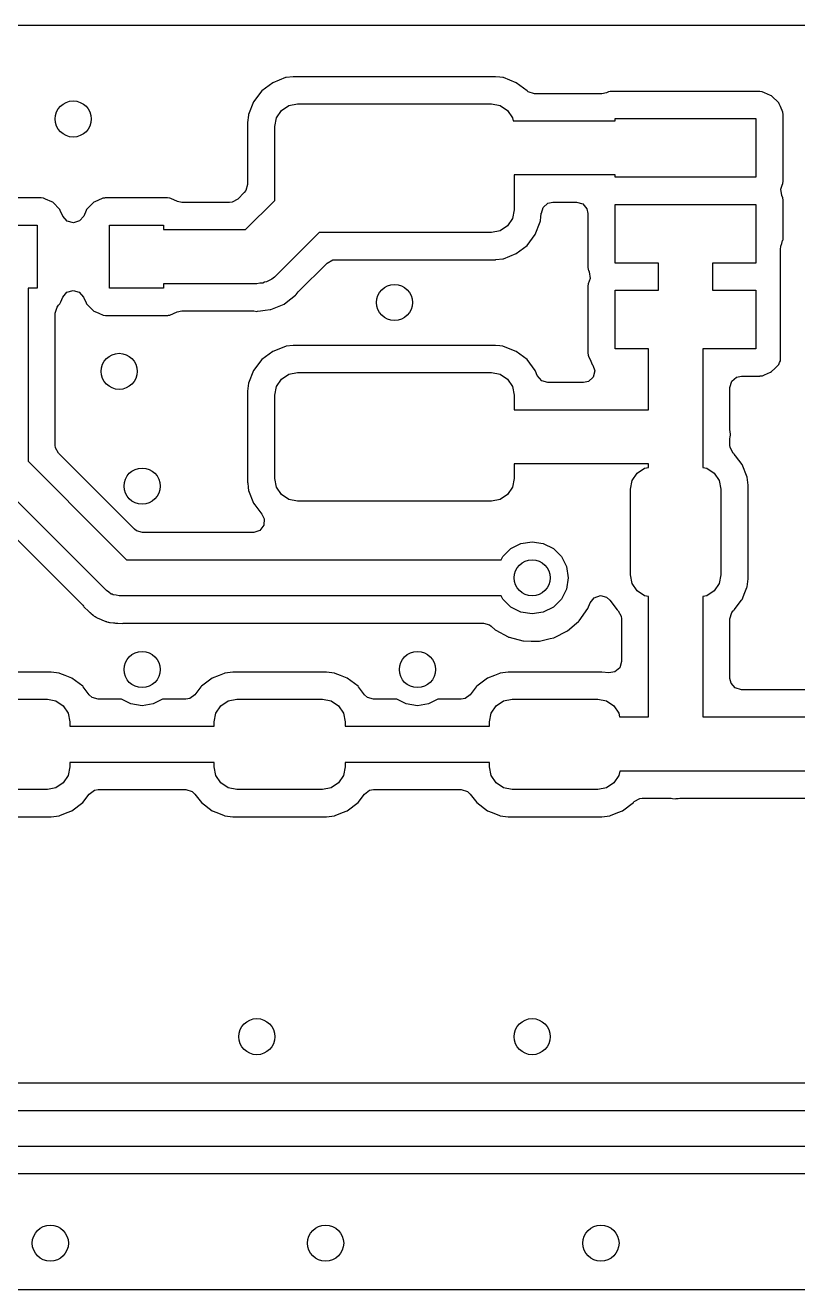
# Model space of a CAD drawing. Extents: x 0.02 to 2.34, y 0.02 to 0.57.
# Drawn here: x 1.539 to 1.876, y 0.02 to 0.571 of the extents above; entities that cross this region are included whole.
import ezdxf

# ---------------------------------------------------------------- set-up
doc = ezdxf.new("R2010")
doc.units = 0
doc.header["$MEASUREMENT"] = 0
doc.layers.add('BLACK', color=7, linetype='CONTINUOUS')

msp = doc.modelspace()

# ---------------------------------------------------------------- linework, layer by layer
at = {"layer": 'BLACK', "linetype": 'CONTINUOUS'}
for p, q in [((0.02467, 0.57085), (2.33754, 0.57085)), ((1.64694, 0.54583), (1.64221, 0.54224)), ((1.65246, 0.54802), (1.64694, 0.54583)), ((1.65277, 0.54805), (1.65246, 0.54802)), ((1.65585, 0.54843), (1.65277, 0.54805)), ((1.65277, 0.54805), (1.65277, 0.54805)), ((1.65599, 0.54844), (1.65585, 0.54843)), ((1.65585, 0.54843), (1.65585, 0.54843)), ((1.70003, 0.54844), (1.65599, 0.54844)), ((1.74401, 0.54844), (1.70003, 0.54844)), ((1.74598, 0.54821), (1.74401, 0.54844)), ((1.74722, 0.54805), (1.74598, 0.54821)), ((1.74754, 0.54802), (1.74722, 0.54805)), ((1.74722, 0.54805), (1.74722, 0.54805)), ((1.75306, 0.54583), (1.74754, 0.54802)), ((1.75779, 0.54224), (1.75306, 0.54583)), ((1.64221, 0.54224), (1.63862, 0.53751)), ((1.7578, 0.54223), (1.75779, 0.54224)), ((1.7583, 0.54183), (1.7578, 0.54223)), ((1.76098, 0.54104), (1.7583, 0.54183)), ((1.79036, 0.54104), (1.76098, 0.54104)), ((1.79237, 0.54147), (1.79036, 0.54104)), ((1.79301, 0.54175), (1.79237, 0.54147)), ((1.79335, 0.5419), (1.79301, 0.54175)), ((1.79301, 0.54175), (1.79301, 0.54175)), ((1.79395, 0.54198), (1.79335, 0.5419)), ((1.79424, 0.54201), (1.79395, 0.54198)), ((1.79438, 0.54203), (1.79424, 0.54201)), ((1.79424, 0.54201), (1.79424, 0.54201)), ((1.85932, 0.54203), (1.79438, 0.54203)), ((1.86033, 0.54191), (1.85932, 0.54203)), ((1.86132, 0.54147), (1.86033, 0.54191)), ((1.86394, 0.54031), (1.86132, 0.54147)), ((1.86436, 0.54013), (1.86394, 0.54031)), ((1.86394, 0.54031), (1.86394, 0.54031)), ((1.86748, 0.53701), (1.86436, 0.54013)), ((1.63862, 0.53751), (1.63643, 0.53199)), ((1.65072, 0.53373), (1.65391, 0.53587)), ((1.65391, 0.53587), (1.65768, 0.53661)), ((1.65768, 0.53661), (1.74232, 0.53661)), ((1.74232, 0.53661), (1.74609, 0.53587)), ((1.74609, 0.53587), (1.74928, 0.53373)), ((1.86766, 0.5366), (1.86748, 0.53701)), ((1.86821, 0.53538), (1.86766, 0.5366)), ((1.86927, 0.53299), (1.86821, 0.53538)), ((1.63639, 0.53165), (1.636, 0.52846)), ((1.63643, 0.53199), (1.63639, 0.53167)), ((1.63639, 0.53167), (1.63639, 0.53167)), ((1.63639, 0.53167), (1.63639, 0.53165)), ((1.64783, 0.52677), (1.64858, 0.53054)), ((1.64858, 0.53054), (1.65072, 0.53373)), ((1.74928, 0.53373), (1.75142, 0.53054)), ((1.75142, 0.53054), (1.75168, 0.52921)), ((1.75168, 0.52921), (1.79614, 0.52921)), ((1.79614, 0.52921), (1.79614, 0.5302)), ((1.79614, 0.5302), (1.85756, 0.5302)), ((1.85756, 0.5302), (1.85756, 0.50461)), ((1.86939, 0.53195), (1.86927, 0.53299)), ((1.86939, 0.50285), (1.86939, 0.53195)), ((1.636, 0.52846), (1.636, 0.52831)), ((1.636, 0.52831), (1.636, 0.50149)), ((1.64783, 0.49454), (1.64783, 0.52677)), ((1.79614, 0.50559), (1.75217, 0.50559)), ((1.75217, 0.50559), (1.75217, 0.49035)), ((1.79614, 0.50461), (1.79614, 0.50559)), ((1.85756, 0.50461), (1.79614, 0.50461)), ((1.86899, 0.5012), (1.86927, 0.50184)), ((1.86927, 0.50184), (1.86928, 0.50189)), ((1.86928, 0.50189), (1.86939, 0.50285)), ((1.63455, 0.49799), (1.63166, 0.4951)), ((1.63522, 0.49881), (1.63455, 0.49799)), ((1.636, 0.50149), (1.63522, 0.49881)), ((1.86841, 0.49946), (1.86877, 0.50071)), ((1.86878, 0.49669), (1.86841, 0.49946)), ((1.86877, 0.50071), (1.86899, 0.5012)), ((1.86927, 0.49558), (1.86878, 0.49669)), ((1.54601, 0.49561), (1.51887, 0.49561)), ((1.54702, 0.49549), (1.54601, 0.49561)), ((1.54792, 0.4951), (1.54702, 0.49549)), ((1.55063, 0.49389), (1.54792, 0.4951)), ((1.55105, 0.49371), (1.55063, 0.49389)), ((1.55063, 0.49389), (1.55063, 0.49389)), ((1.55417, 0.4906), (1.55105, 0.49371)), ((1.55436, 0.49018), (1.55417, 0.4906)), ((1.56582, 0.49058), (1.56563, 0.49016)), ((1.56893, 0.4937), (1.56582, 0.49058)), ((1.56937, 0.49389), (1.56893, 0.4937)), ((1.57262, 0.49534), (1.56937, 0.49389)), ((1.57296, 0.49549), (1.57262, 0.49534)), ((1.57262, 0.49534), (1.57262, 0.49534)), ((1.57355, 0.49556), (1.57296, 0.49549)), ((1.57384, 0.49559), (1.57355, 0.49556)), ((1.57399, 0.49561), (1.57384, 0.49559)), ((1.57384, 0.49559), (1.57384, 0.49559)), ((1.60113, 0.49561), (1.57399, 0.49561)), ((1.60214, 0.49549), (1.60113, 0.49561)), ((1.60248, 0.49534), (1.60214, 0.49549)), ((1.60537, 0.49406), (1.60248, 0.49534)), ((1.60248, 0.49534), (1.60248, 0.49534)), ((1.60737, 0.49364), (1.60537, 0.49406)), ((1.62815, 0.49364), (1.60737, 0.49364)), ((1.62921, 0.49375), (1.62815, 0.49364)), ((1.63166, 0.4951), (1.62921, 0.49375)), ((1.63511, 0.48181), (1.64783, 0.49454)), ((1.76405, 0.48897), (1.76478, 0.49148)), ((1.76478, 0.49148), (1.7669, 0.49331)), ((1.7669, 0.49331), (1.76896, 0.49376)), ((1.76896, 0.49376), (1.77935, 0.49376)), ((1.77935, 0.49376), (1.78203, 0.49297)), ((1.78203, 0.49297), (1.78386, 0.49086)), ((1.78386, 0.49086), (1.78431, 0.4888)), ((1.79614, 0.4672), (1.79614, 0.49279)), ((1.79614, 0.49279), (1.85756, 0.49279)), ((1.85756, 0.49279), (1.85756, 0.4672)), ((1.86939, 0.49455), (1.86927, 0.49558)), ((1.86939, 0.47734), (1.86939, 0.49455)), ((1.55547, 0.48768), (1.55436, 0.49018)), ((1.55436, 0.49018), (1.55436, 0.49018)), ((1.55737, 0.48549), (1.55547, 0.48768)), ((1.56006, 0.48473), (1.55737, 0.48549)), ((1.56273, 0.48555), (1.56006, 0.48473)), ((1.56454, 0.48768), (1.56273, 0.48555)), ((1.56563, 0.49016), (1.56454, 0.48768)), ((1.56563, 0.49016), (1.56563, 0.49016)), ((1.75142, 0.48659), (1.74928, 0.4834)), ((1.75217, 0.49035), (1.75142, 0.48659)), ((1.76138, 0.47962), (1.76357, 0.48514)), ((1.76357, 0.48514), (1.76362, 0.48554)), ((1.76362, 0.48554), (1.76383, 0.4873)), ((1.76383, 0.4873), (1.764, 0.48867)), ((1.764, 0.48882), (1.76401, 0.48897)), ((1.764, 0.48867), (1.764, 0.48882)), ((1.76401, 0.48897), (1.76405, 0.48897)), ((1.78431, 0.4888), (1.78431, 0.46545)), ((1.52063, 0.48378), (1.54425, 0.48378)), ((1.54425, 0.48378), (1.54425, 0.45622)), ((1.57575, 0.45622), (1.57575, 0.48378)), ((1.57575, 0.48378), (1.59937, 0.48378)), ((1.59937, 0.48378), (1.59937, 0.48181)), ((1.59937, 0.48181), (1.63511, 0.48181)), ((1.66722, 0.48051), (1.64835, 0.46165)), ((1.74232, 0.48051), (1.66722, 0.48051)), ((1.74609, 0.48126), (1.74232, 0.48051)), ((1.74928, 0.4834), (1.74609, 0.48126)), ((1.75779, 0.47489), (1.76138, 0.47962)), ((1.75306, 0.4713), (1.75779, 0.47489)), ((1.86828, 0.47317), (1.86841, 0.47458)), ((1.86841, 0.47458), (1.8689, 0.4758)), ((1.8689, 0.4758), (1.8692, 0.47707)), ((1.8692, 0.47707), (1.86939, 0.47734)), ((1.67066, 0.46723), (1.67312, 0.46857)), ((1.67312, 0.46857), (1.67417, 0.46868)), ((1.67417, 0.46868), (1.73913, 0.46868)), ((1.73913, 0.46868), (1.74401, 0.46868)), ((1.74401, 0.46868), (1.74415, 0.4687)), ((1.74415, 0.4687), (1.74723, 0.46907)), ((1.74415, 0.4687), (1.74415, 0.4687)), ((1.74723, 0.46907), (1.74754, 0.46911)), ((1.74723, 0.46907), (1.74723, 0.46907)), ((1.74754, 0.46911), (1.75306, 0.4713)), ((1.86819, 0.47228), (1.86823, 0.47268)), ((1.86819, 0.42458), (1.86819, 0.47228)), ((1.8682, 0.47286), (1.86828, 0.47317)), ((1.86823, 0.47268), (1.8682, 0.47286)), ((1.65804, 0.45461), (1.67066, 0.46723)), ((1.78431, 0.46545), (1.78443, 0.46442)), ((1.78443, 0.46442), (1.78458, 0.46408)), ((1.78458, 0.46408), (1.78492, 0.46331)), ((1.78492, 0.46331), (1.78529, 0.46054)), ((1.81504, 0.4672), (1.79614, 0.4672)), ((1.81504, 0.45539), (1.81504, 0.4672)), ((1.85756, 0.4672), (1.83866, 0.4672)), ((1.83866, 0.4672), (1.83866, 0.45539)), ((1.64, 0.45819), (1.59937, 0.45819)), ((1.59937, 0.45819), (1.59937, 0.45622)), ((1.64129, 0.45843), (1.64, 0.45819)), ((1.6426, 0.45848), (1.64129, 0.45843)), ((1.6434, 0.45882), (1.6426, 0.45848)), ((1.64425, 0.45898), (1.6434, 0.45882)), ((1.64537, 0.45967), (1.64425, 0.45898)), ((1.64657, 0.46019), (1.64537, 0.45967)), ((1.64767, 0.46109), (1.64657, 0.46019)), ((1.64793, 0.46125), (1.64767, 0.46109)), ((1.64804, 0.4614), (1.64793, 0.46125)), ((1.64835, 0.46165), (1.64804, 0.4614)), ((1.78443, 0.45816), (1.78431, 0.45715)), ((1.78493, 0.45929), (1.78443, 0.45816)), ((1.78529, 0.46054), (1.78493, 0.45929)), ((1.54425, 0.45622), (1.54031, 0.45622)), ((1.54031, 0.45622), (1.54031, 0.38082)), ((1.55457, 0.4503), (1.55546, 0.45232)), ((1.55546, 0.45232), (1.55727, 0.45445)), ((1.55727, 0.45445), (1.55994, 0.45527)), ((1.55994, 0.45527), (1.56263, 0.45451)), ((1.56263, 0.45451), (1.56453, 0.45232)), ((1.56453, 0.45232), (1.56564, 0.44982)), ((1.59937, 0.45622), (1.57575, 0.45622)), ((1.65277, 0.45), (1.65686, 0.45314)), ((1.65686, 0.45314), (1.65712, 0.45348)), ((1.65712, 0.45348), (1.65762, 0.45412)), ((1.65762, 0.45412), (1.65804, 0.45461)), ((1.78431, 0.45715), (1.78431, 0.42805)), ((1.79614, 0.4298), (1.79614, 0.45539)), ((1.79614, 0.45539), (1.81504, 0.45539)), ((1.83866, 0.45539), (1.85756, 0.45539)), ((1.85756, 0.45539), (1.85756, 0.4298)), ((1.55215, 0.44533), (1.55293, 0.44801)), ((1.55293, 0.44801), (1.5536, 0.44883)), ((1.5536, 0.44883), (1.55386, 0.4491)), ((1.55386, 0.4491), (1.55418, 0.44942)), ((1.55418, 0.44942), (1.55457, 0.4503)), ((1.56564, 0.44982), (1.56564, 0.44982)), ((1.56564, 0.44982), (1.56583, 0.4494)), ((1.56583, 0.4494), (1.56895, 0.44629)), ((1.64155, 0.44636), (1.64365, 0.44664)), ((1.64365, 0.44664), (1.64585, 0.44692)), ((1.64585, 0.44692), (1.64617, 0.44697)), ((1.64617, 0.44697), (1.65192, 0.44935)), ((1.65192, 0.44935), (1.65277, 0.45)), ((1.55215, 0.38778), (1.55215, 0.44533)), ((1.56895, 0.44629), (1.56937, 0.4461)), ((1.56937, 0.4461), (1.56937, 0.4461)), ((1.56937, 0.4461), (1.57112, 0.44533)), ((1.57112, 0.44533), (1.57298, 0.44451)), ((1.57298, 0.44451), (1.57399, 0.44439)), ((1.57399, 0.44439), (1.60113, 0.44439)), ((1.60113, 0.44439), (1.60127, 0.44441)), ((1.60127, 0.44441), (1.60156, 0.44444)), ((1.60127, 0.44441), (1.60127, 0.44441)), ((1.60156, 0.44444), (1.60216, 0.44451)), ((1.60216, 0.44451), (1.60535, 0.44593)), ((1.60535, 0.44593), (1.60737, 0.44636)), ((1.60737, 0.44636), (1.63813, 0.44636)), ((1.63813, 0.44636), (1.63877, 0.44632)), ((1.63877, 0.44632), (1.64, 0.44615)), ((1.64, 0.44615), (1.64032, 0.4462)), ((1.64032, 0.4462), (1.64155, 0.44636)), ((1.65246, 0.43089), (1.64694, 0.42871)), ((1.65277, 0.43093), (1.65246, 0.43089)), ((1.65585, 0.4313), (1.65277, 0.43093)), ((1.65277, 0.43093), (1.65277, 0.43093)), ((1.65599, 0.43132), (1.65585, 0.4313)), ((1.65585, 0.4313), (1.65585, 0.4313)), ((1.70003, 0.43132), (1.65599, 0.43132)), ((1.74401, 0.43132), (1.70003, 0.43132)), ((1.74598, 0.43108), (1.74401, 0.43132)), ((1.74722, 0.43093), (1.74598, 0.43108)), ((1.74754, 0.43089), (1.74722, 0.43093)), ((1.74722, 0.43093), (1.74722, 0.43093)), ((1.75306, 0.42871), (1.74754, 0.43089)), ((1.64221, 0.42512), (1.63862, 0.42039)), ((1.64694, 0.42871), (1.64221, 0.42512)), ((1.75779, 0.42512), (1.75306, 0.42871)), ((1.76138, 0.42039), (1.75779, 0.42512)), ((1.78431, 0.42805), (1.78443, 0.42701)), ((1.78443, 0.42701), (1.78458, 0.42667)), ((1.78458, 0.42667), (1.78458, 0.42667)), ((1.78458, 0.42667), (1.78558, 0.42443)), ((1.78558, 0.42443), (1.78622, 0.42299)), ((1.81079, 0.4298), (1.79614, 0.4298)), ((1.81079, 0.40325), (1.81079, 0.4298)), ((1.85756, 0.4298), (1.83441, 0.4298)), ((1.83441, 0.4298), (1.83441, 0.37815)), ((1.86788, 0.42388), (1.86819, 0.42458)), ((1.63862, 0.42039), (1.63643, 0.41486)), ((1.65391, 0.41874), (1.65768, 0.41949)), ((1.65768, 0.41949), (1.74232, 0.41949)), ((1.74232, 0.41949), (1.74609, 0.41874)), ((1.76151, 0.42007), (1.76138, 0.42039)), ((1.76224, 0.41821), (1.76151, 0.42007)), ((1.76151, 0.42007), (1.76151, 0.42007)), ((1.78622, 0.42299), (1.78645, 0.42276)), ((1.78645, 0.42276), (1.78729, 0.42019)), ((1.78729, 0.42019), (1.78658, 0.41749)), ((1.86135, 0.41854), (1.86396, 0.4197)), ((1.86396, 0.4197), (1.86438, 0.41988)), ((1.86438, 0.41988), (1.86576, 0.42128)), ((1.86576, 0.42128), (1.86624, 0.42175)), ((1.86624, 0.42175), (1.86749, 0.423)), ((1.86749, 0.423), (1.86788, 0.42388)), ((1.63643, 0.41486), (1.636, 0.41133)), ((1.64783, 0.40965), (1.64858, 0.41341)), ((1.64858, 0.41341), (1.65072, 0.41661)), ((1.65072, 0.41661), (1.65391, 0.41874)), ((1.74609, 0.41874), (1.74928, 0.41661)), ((1.74928, 0.41661), (1.75142, 0.41341)), ((1.75142, 0.41341), (1.75217, 0.40965)), ((1.76417, 0.41587), (1.76224, 0.41821)), ((1.76685, 0.41508), (1.76417, 0.41587)), ((1.78233, 0.41508), (1.76685, 0.41508)), ((1.78453, 0.41559), (1.78233, 0.41508)), ((1.78658, 0.41749), (1.78453, 0.41559)), ((1.84624, 0.41301), (1.84703, 0.41569)), ((1.84703, 0.41569), (1.84914, 0.41752)), ((1.84914, 0.41752), (1.8512, 0.41797)), ((1.8512, 0.41797), (1.85932, 0.41797)), ((1.85932, 0.41797), (1.85946, 0.41799)), ((1.85946, 0.41799), (1.85975, 0.41802)), ((1.85946, 0.41799), (1.85946, 0.41799)), ((1.85975, 0.41802), (1.86035, 0.41809)), ((1.86035, 0.41809), (1.86135, 0.41854)), ((1.636, 0.41133), (1.636, 0.37154)), ((1.64783, 0.37323), (1.64783, 0.40965)), ((1.75217, 0.40965), (1.75217, 0.40325)), ((1.84624, 0.39447), (1.84624, 0.41301)), ((1.75217, 0.40325), (1.81079, 0.40325)), ((1.84628, 0.39383), (1.84624, 0.39447)), ((1.84624, 0.39072), (1.84628, 0.39137)), ((1.84631, 0.39363), (1.84628, 0.39383)), ((1.84628, 0.39137), (1.8464, 0.39228)), ((1.84644, 0.3926), (1.84631, 0.39363)), ((1.8464, 0.39228), (1.84644, 0.3926)), ((1.55226, 0.38672), (1.55215, 0.38778)), ((1.5536, 0.38427), (1.55226, 0.38672)), ((1.84624, 0.38783), (1.84624, 0.39072)), ((1.84635, 0.38678), (1.84624, 0.38783)), ((1.84768, 0.38434), (1.84635, 0.38678)), ((1.54031, 0.38082), (1.57557, 0.34557)), ((1.58671, 0.35116), (1.5536, 0.38427)), ((1.84791, 0.38417), (1.84768, 0.38434)), ((1.84811, 0.3839), (1.84791, 0.38417)), ((1.84869, 0.38315), (1.84811, 0.3839)), ((1.84811, 0.3839), (1.84811, 0.3839)), ((1.8515, 0.37944), (1.84869, 0.38315)), ((1.81079, 0.37963), (1.75217, 0.37963)), ((1.75217, 0.37963), (1.75217, 0.37323)), ((1.80366, 0.37247), (1.8058, 0.37566)), ((1.8058, 0.37566), (1.80899, 0.37779)), ((1.80899, 0.37779), (1.81079, 0.37815)), ((1.81079, 0.37815), (1.81079, 0.37963)), ((1.83441, 0.37815), (1.83621, 0.37779)), ((1.83621, 0.37779), (1.8394, 0.37566)), ((1.8394, 0.37566), (1.84153, 0.37247)), ((1.85369, 0.37392), (1.8515, 0.37944)), ((1.57443, 0.32443), (1.52686, 0.372)), ((1.636, 0.37154), (1.63602, 0.3714)), ((1.63602, 0.3714), (1.63602, 0.3714)), ((1.63602, 0.3714), (1.63627, 0.36935)), ((1.63627, 0.36935), (1.63643, 0.36801)), ((1.64858, 0.36946), (1.64783, 0.37323)), ((1.65072, 0.36627), (1.64858, 0.36946)), ((1.75142, 0.36946), (1.74928, 0.36627)), ((1.75217, 0.37323), (1.75142, 0.36946)), ((1.80291, 0.3687), (1.80366, 0.37247)), ((1.84153, 0.37247), (1.84228, 0.3687)), ((1.85411, 0.37039), (1.85369, 0.37392)), ((1.85411, 0.32961), (1.85411, 0.37039)), ((1.63643, 0.36801), (1.63862, 0.36249)), ((1.65391, 0.36413), (1.65072, 0.36627)), ((1.65768, 0.36339), (1.65391, 0.36413)), ((1.74609, 0.36413), (1.74232, 0.36339)), ((1.74928, 0.36627), (1.74609, 0.36413)), ((1.80291, 0.3313), (1.80291, 0.3687)), ((1.84228, 0.3687), (1.84228, 0.3313)), ((1.52035, 0.36178), (1.56411, 0.31802)), ((1.63862, 0.36249), (1.63916, 0.36178)), ((1.63916, 0.36178), (1.64221, 0.35776)), ((1.74232, 0.36339), (1.65768, 0.36339)), ((1.643, 0.35293), (1.64132, 0.35069)), ((1.64221, 0.35776), (1.64212, 0.35769)), ((1.64212, 0.35769), (1.6432, 0.35572)), ((1.6432, 0.35572), (1.643, 0.35293)), ((1.58753, 0.35049), (1.58671, 0.35116)), ((1.59022, 0.3497), (1.58753, 0.35049)), ((1.63835, 0.3497), (1.59022, 0.3497)), ((1.6387, 0.34972), (1.63835, 0.3497)), ((1.64132, 0.35069), (1.6387, 0.34972)), ((1.57557, 0.34557), (1.58326, 0.33787)), ((1.74726, 0.33926), (1.75074, 0.34274)), ((1.75074, 0.34274), (1.75513, 0.34498)), ((1.75513, 0.34498), (1.76, 0.34575)), ((1.76, 0.34575), (1.76487, 0.34498)), ((1.76487, 0.34498), (1.76926, 0.34274)), ((1.76926, 0.34274), (1.77274, 0.33926)), ((1.58326, 0.33787), (1.74656, 0.33787)), ((1.74656, 0.33787), (1.74726, 0.33926)), ((1.77274, 0.33926), (1.77498, 0.33487)), ((1.77498, 0.33487), (1.77575, 0.33)), ((1.80366, 0.32753), (1.80291, 0.3313)), ((1.84228, 0.3313), (1.84153, 0.32753)), ((1.77575, 0.33), (1.77498, 0.32513)), ((1.8058, 0.32434), (1.80366, 0.32753)), ((1.84153, 0.32753), (1.8394, 0.32434)), ((1.85273, 0.32366), (1.85357, 0.32578)), ((1.85357, 0.32578), (1.85369, 0.32608)), ((1.85357, 0.32578), (1.85357, 0.32578)), ((1.85369, 0.32608), (1.85411, 0.32961)), ((1.57555, 0.32373), (1.57443, 0.32443)), ((1.57657, 0.32291), (1.57555, 0.32373)), ((1.57701, 0.32281), (1.57657, 0.32291)), ((1.5774, 0.32257), (1.57701, 0.32281)), ((1.5787, 0.32242), (1.5774, 0.32257)), ((1.57999, 0.32213), (1.5787, 0.32242)), ((1.74656, 0.32213), (1.57999, 0.32213)), ((1.74726, 0.32074), (1.74656, 0.32213)), ((1.75074, 0.31726), (1.74726, 0.32074)), ((1.77274, 0.32074), (1.76926, 0.31726)), ((1.77498, 0.32513), (1.77274, 0.32074)), ((1.78536, 0.31913), (1.78709, 0.32133)), ((1.78709, 0.32133), (1.78973, 0.32223)), ((1.78973, 0.32223), (1.79244, 0.32157)), ((1.79244, 0.32157), (1.79391, 0.32028)), ((1.79391, 0.32028), (1.79707, 0.31611)), ((1.80899, 0.32221), (1.8058, 0.32434)), ((1.81079, 0.32185), (1.80899, 0.32221)), ((1.81079, 0.26937), (1.81079, 0.32185)), ((1.83621, 0.32221), (1.83441, 0.32185)), ((1.83441, 0.32185), (1.83441, 0.26937)), ((1.8394, 0.32434), (1.83621, 0.32221)), ((1.84812, 0.31611), (1.8513, 0.32029)), ((1.8513, 0.32029), (1.8515, 0.32056)), ((1.8515, 0.32056), (1.85273, 0.32366)), ((1.56411, 0.31802), (1.56441, 0.31765)), ((1.56441, 0.31765), (1.56442, 0.31767)), ((1.56442, 0.31767), (1.56465, 0.3174)), ((1.56465, 0.3174), (1.56484, 0.3171)), ((1.56484, 0.3171), (1.5651, 0.31686)), ((1.5651, 0.31686), (1.5651, 0.31686)), ((1.5651, 0.31686), (1.5664, 0.31572)), ((1.5664, 0.31572), (1.56663, 0.31551)), ((1.56663, 0.31551), (1.56707, 0.31507)), ((1.56707, 0.31507), (1.56721, 0.31496)), ((1.56721, 0.31496), (1.56721, 0.31496)), ((1.56721, 0.31496), (1.56739, 0.31483)), ((1.56739, 0.31483), (1.5677, 0.31457)), ((1.5677, 0.31457), (1.56874, 0.31366)), ((1.75513, 0.31502), (1.75074, 0.31726)), ((1.76, 0.31425), (1.75513, 0.31502)), ((1.76487, 0.31502), (1.76, 0.31425)), ((1.76926, 0.31726), (1.76487, 0.31502)), ((1.78045, 0.3112), (1.78434, 0.31662)), ((1.78434, 0.31662), (1.78536, 0.31913)), ((1.79707, 0.31611), (1.79729, 0.31583)), ((1.79729, 0.31583), (1.79752, 0.31566)), ((1.79752, 0.31566), (1.79884, 0.31322)), ((1.84624, 0.31217), (1.84703, 0.31485)), ((1.84703, 0.31485), (1.84767, 0.31565)), ((1.84767, 0.31565), (1.84791, 0.31583)), ((1.84791, 0.31583), (1.84812, 0.31611)), ((1.56874, 0.31366), (1.56907, 0.31336)), ((1.56907, 0.31336), (1.56939, 0.31321)), ((1.56939, 0.31321), (1.56951, 0.31313)), ((1.56951, 0.31313), (1.57003, 0.31282)), ((1.57003, 0.31282), (1.57016, 0.31275)), ((1.57016, 0.31275), (1.57044, 0.31254)), ((1.57044, 0.31254), (1.57216, 0.31189)), ((1.57216, 0.31189), (1.57252, 0.31174)), ((1.57252, 0.31174), (1.57418, 0.31096)), ((1.57418, 0.31096), (1.57453, 0.31091)), ((1.57453, 0.31091), (1.57467, 0.31086)), ((1.57467, 0.31086), (1.57525, 0.31071)), ((1.57525, 0.31071), (1.57539, 0.31068)), ((1.57539, 0.31068), (1.57573, 0.31056)), ((1.57573, 0.31056), (1.57608, 0.31053)), ((1.57608, 0.31053), (1.57608, 0.31053)), ((1.57608, 0.31053), (1.57755, 0.31042)), ((1.57755, 0.31042), (1.57795, 0.31038)), ((1.57795, 0.31038), (1.57846, 0.31029)), ((1.57846, 0.31029), (1.57906, 0.31029)), ((1.57906, 0.31029), (1.57943, 0.31028)), ((1.57943, 0.31028), (1.58135, 0.31014)), ((1.58135, 0.31014), (1.5817, 0.31021)), ((1.5817, 0.31021), (1.58205, 0.31024)), ((1.58205, 0.31024), (1.58261, 0.31029)), ((1.58205, 0.31024), (1.58205, 0.31024)), ((1.58261, 0.31029), (1.73876, 0.31029)), ((1.73876, 0.31029), (1.74144, 0.30951)), ((1.74144, 0.30951), (1.74209, 0.309)), ((1.74209, 0.309), (1.74391, 0.30735)), ((1.77537, 0.30686), (1.77933, 0.31024)), ((1.77933, 0.31024), (1.78022, 0.311)), ((1.78022, 0.311), (1.78045, 0.3112)), ((1.78022, 0.311), (1.78022, 0.311)), ((1.79884, 0.31322), (1.79896, 0.31217)), ((1.79896, 0.31217), (1.79896, 0.29348)), ((1.84624, 0.28616), (1.84624, 0.31217)), ((1.74391, 0.30735), (1.74417, 0.30721)), ((1.74417, 0.30721), (1.74417, 0.30721)), ((1.74417, 0.30721), (1.74951, 0.30431)), ((1.74951, 0.30431), (1.74951, 0.30431)), ((1.74951, 0.30431), (1.74977, 0.30417)), ((1.74977, 0.30417), (1.75006, 0.30409)), ((1.75006, 0.30409), (1.75594, 0.30255)), ((1.7632, 0.30244), (1.76793, 0.30352)), ((1.76793, 0.30352), (1.76941, 0.30386)), ((1.76941, 0.30386), (1.77537, 0.30686)), ((1.75594, 0.30255), (1.75594, 0.30255)), ((1.75594, 0.30255), (1.75623, 0.30248)), ((1.75623, 0.30248), (1.75963, 0.30242)), ((1.75963, 0.30242), (1.7626, 0.30238)), ((1.7626, 0.30238), (1.7626, 0.30238)), ((1.7626, 0.30238), (1.7629, 0.30237)), ((1.7629, 0.30237), (1.7632, 0.30244)), ((1.7632, 0.30244), (1.7632, 0.30244)), ((1.79896, 0.29348), (1.79817, 0.2908)), ((1.55038, 0.28892), (1.50962, 0.28892)), ((1.55392, 0.28849), (1.55038, 0.28892)), ((1.55422, 0.28837), (1.55392, 0.28849)), ((1.55643, 0.2875), (1.55422, 0.28837)), ((1.55422, 0.28837), (1.55422, 0.28837)), ((1.55944, 0.2863), (1.55643, 0.2875)), ((1.62357, 0.2875), (1.62056, 0.2863)), ((1.62578, 0.28837), (1.62357, 0.2875)), ((1.62608, 0.28849), (1.62578, 0.28837)), ((1.62578, 0.28837), (1.62578, 0.28837)), ((1.62962, 0.28892), (1.62608, 0.28849)), ((1.67038, 0.28892), (1.62962, 0.28892)), ((1.67392, 0.28849), (1.67038, 0.28892)), ((1.67422, 0.28837), (1.67392, 0.28849)), ((1.67643, 0.2875), (1.67422, 0.28837)), ((1.67422, 0.28837), (1.67422, 0.28837)), ((1.67944, 0.2863), (1.67643, 0.2875)), ((1.74357, 0.2875), (1.74056, 0.2863)), ((1.74578, 0.28837), (1.74357, 0.2875)), ((1.74608, 0.28849), (1.74578, 0.28837)), ((1.74578, 0.28837), (1.74578, 0.28837)), ((1.74962, 0.28892), (1.74608, 0.28849)), ((1.79038, 0.28892), (1.74962, 0.28892)), ((1.7934, 0.28855), (1.79038, 0.28892)), ((1.79606, 0.28897), (1.7934, 0.28855)), ((1.79817, 0.2908), (1.79606, 0.28897)), ((1.56417, 0.28271), (1.55944, 0.2863)), ((1.56437, 0.28244), (1.56417, 0.28271)), ((1.56694, 0.27907), (1.56437, 0.28244)), ((1.61563, 0.28244), (1.61306, 0.27907)), ((1.61583, 0.28271), (1.61563, 0.28244)), ((1.62056, 0.2863), (1.61583, 0.28271)), ((1.68417, 0.28271), (1.67944, 0.2863)), ((1.68437, 0.28244), (1.68417, 0.28271)), ((1.68694, 0.27907), (1.68437, 0.28244)), ((1.73563, 0.28244), (1.73306, 0.27907)), ((1.73583, 0.28271), (1.73563, 0.28244)), ((1.74056, 0.2863), (1.73583, 0.28271)), ((1.84669, 0.2841), (1.84624, 0.28616)), ((1.84852, 0.28199), (1.84669, 0.2841)), ((1.8512, 0.2812), (1.84852, 0.28199)), ((2.02571, 0.2812), (1.8512, 0.2812)), ((1.5113, 0.27709), (1.5487, 0.27709)), ((1.5487, 0.27709), (1.55247, 0.27634)), ((1.55247, 0.27634), (1.55566, 0.2742)), ((1.56821, 0.27789), (1.56694, 0.27907)), ((1.57089, 0.27711), (1.56821, 0.27789)), ((1.58104, 0.27711), (1.57089, 0.27711)), ((1.58513, 0.27502), (1.58104, 0.27711)), ((1.59896, 0.27711), (1.59487, 0.27502)), ((1.60911, 0.27711), (1.59896, 0.27711)), ((1.61081, 0.27741), (1.60911, 0.27711)), ((1.61306, 0.27907), (1.61081, 0.27741)), ((1.62434, 0.2742), (1.62753, 0.27634)), ((1.62753, 0.27634), (1.6313, 0.27709)), ((1.6313, 0.27709), (1.6687, 0.27709)), ((1.6687, 0.27709), (1.67247, 0.27634)), ((1.67247, 0.27634), (1.67566, 0.2742)), ((1.68821, 0.27789), (1.68694, 0.27907)), ((1.69089, 0.27711), (1.68821, 0.27789)), ((1.70104, 0.27711), (1.69089, 0.27711)), ((1.70513, 0.27502), (1.70104, 0.27711)), ((1.71896, 0.27711), (1.71487, 0.27502)), ((1.72911, 0.27711), (1.71896, 0.27711)), ((1.73081, 0.27741), (1.72911, 0.27711)), ((1.73306, 0.27907), (1.73081, 0.27741)), ((1.74434, 0.2742), (1.74753, 0.27634)), ((1.74753, 0.27634), (1.7513, 0.27709)), ((1.7513, 0.27709), (1.7887, 0.27709)), ((1.7887, 0.27709), (1.79247, 0.27634)), ((1.79247, 0.27634), (1.79566, 0.2742)), ((1.55566, 0.2742), (1.55779, 0.27101)), ((1.55779, 0.27101), (1.55854, 0.26724)), ((1.59, 0.27425), (1.58513, 0.27502)), ((1.59487, 0.27502), (1.59, 0.27425)), ((1.62146, 0.26724), (1.62221, 0.27101)), ((1.62221, 0.27101), (1.62434, 0.2742)), ((1.67566, 0.2742), (1.67779, 0.27101)), ((1.67779, 0.27101), (1.67854, 0.26724)), ((1.71, 0.27425), (1.70513, 0.27502)), ((1.71487, 0.27502), (1.71, 0.27425)), ((1.74146, 0.26724), (1.74221, 0.27101)), ((1.74221, 0.27101), (1.74434, 0.2742)), ((1.79566, 0.2742), (1.79779, 0.27101)), ((1.79779, 0.27101), (1.79812, 0.26937)), ((1.55854, 0.26724), (1.55854, 0.26528)), ((1.55854, 0.26528), (1.62146, 0.26528)), ((1.62146, 0.26528), (1.62146, 0.26724)), ((1.67854, 0.26724), (1.67854, 0.26528)), ((1.67854, 0.26528), (1.74146, 0.26528)), ((1.74146, 0.26528), (1.74146, 0.26724)), ((1.79812, 0.26937), (1.81079, 0.26937)), ((1.83441, 0.26937), (2.03267, 0.26937)), ((1.62146, 0.24953), (1.55854, 0.24953)), ((1.55854, 0.24953), (1.55854, 0.24756)), ((1.62146, 0.24756), (1.62146, 0.24953)), ((1.74146, 0.24953), (1.67854, 0.24953)), ((1.67854, 0.24953), (1.67854, 0.24756)), ((1.74146, 0.24756), (1.74146, 0.24953)), ((1.55779, 0.24379), (1.55566, 0.2406)), ((1.55854, 0.24756), (1.55779, 0.24379)), ((1.62221, 0.24379), (1.62146, 0.24756)), ((1.62434, 0.2406), (1.62221, 0.24379)), ((1.67779, 0.24379), (1.67566, 0.2406)), ((1.67854, 0.24756), (1.67779, 0.24379)), ((1.74221, 0.24379), (1.74146, 0.24756)), ((1.74434, 0.2406), (1.74221, 0.24379)), ((1.79779, 0.24379), (1.79566, 0.2406)), ((1.79818, 0.24575), (1.79779, 0.24379)), ((2.03756, 0.24575), (1.79818, 0.24575)), ((1.5487, 0.23772), (1.5113, 0.23772)), ((1.55247, 0.23847), (1.5487, 0.23772)), ((1.55566, 0.2406), (1.55247, 0.23847)), ((1.56694, 0.23574), (1.56919, 0.2374)), ((1.56919, 0.2374), (1.57089, 0.2377)), ((1.57089, 0.2377), (1.60911, 0.2377)), ((1.60911, 0.2377), (1.61179, 0.23691)), ((1.62753, 0.23847), (1.62434, 0.2406)), ((1.6313, 0.23772), (1.62753, 0.23847)), ((1.6687, 0.23772), (1.6313, 0.23772)), ((1.67247, 0.23847), (1.6687, 0.23772)), ((1.67566, 0.2406), (1.67247, 0.23847)), ((1.68694, 0.23574), (1.68919, 0.2374)), ((1.68919, 0.2374), (1.69089, 0.2377)), ((1.69089, 0.2377), (1.72911, 0.2377)), ((1.72911, 0.2377), (1.73179, 0.23691)), ((1.74753, 0.23847), (1.74434, 0.2406)), ((1.7513, 0.23772), (1.74753, 0.23847)), ((1.7887, 0.23772), (1.7513, 0.23772)), ((1.79247, 0.23847), (1.7887, 0.23772)), ((1.79566, 0.2406), (1.79247, 0.23847)), ((1.55944, 0.2285), (1.56417, 0.23209)), ((1.56417, 0.23209), (1.56694, 0.23574)), ((1.61179, 0.23691), (1.61306, 0.23574)), ((1.61306, 0.23574), (1.61583, 0.23209)), ((1.61583, 0.23209), (1.62056, 0.2285)), ((1.67944, 0.2285), (1.68417, 0.23209)), ((1.68417, 0.23209), (1.68694, 0.23574)), ((1.73179, 0.23691), (1.73306, 0.23574)), ((1.73306, 0.23574), (1.73583, 0.23209)), ((1.73583, 0.23209), (1.74056, 0.2285)), ((1.79944, 0.2285), (1.80417, 0.23209)), ((1.80417, 0.23209), (1.80437, 0.23236)), ((1.80437, 0.23236), (1.80448, 0.23246)), ((1.80448, 0.23246), (1.80693, 0.2338)), ((1.80693, 0.2338), (1.80799, 0.23392)), ((1.80799, 0.23392), (1.82057, 0.23392)), ((1.82057, 0.23392), (1.82121, 0.23387)), ((1.82121, 0.23387), (1.82244, 0.23371)), ((1.82244, 0.23371), (1.82276, 0.23376)), ((1.82276, 0.23376), (1.82367, 0.23387)), ((1.82367, 0.23387), (1.82432, 0.23392)), ((1.82432, 0.23392), (2.03568, 0.23392)), ((1.55038, 0.22589), (1.55392, 0.22631)), ((1.55392, 0.22631), (1.55422, 0.22643)), ((1.55422, 0.22643), (1.55741, 0.2277)), ((1.55422, 0.22643), (1.55422, 0.22643)), ((1.55741, 0.2277), (1.55944, 0.2285)), ((1.62056, 0.2285), (1.62259, 0.2277)), ((1.62259, 0.2277), (1.62578, 0.22643)), ((1.62578, 0.22643), (1.62578, 0.22643)), ((1.62578, 0.22643), (1.62608, 0.22631)), ((1.62608, 0.22631), (1.62962, 0.22589)), ((1.67038, 0.22589), (1.67392, 0.22631)), ((1.67392, 0.22631), (1.67422, 0.22643)), ((1.67422, 0.22643), (1.67741, 0.2277)), ((1.67422, 0.22643), (1.67422, 0.22643)), ((1.67741, 0.2277), (1.67944, 0.2285)), ((1.74056, 0.2285), (1.74259, 0.2277)), ((1.74259, 0.2277), (1.74578, 0.22643)), ((1.74578, 0.22643), (1.74578, 0.22643)), ((1.74578, 0.22643), (1.74608, 0.22631)), ((1.74608, 0.22631), (1.74962, 0.22589)), ((1.79038, 0.22589), (1.79392, 0.22631)), ((1.79392, 0.22631), (1.79422, 0.22643)), ((1.79422, 0.22643), (1.79741, 0.2277)), ((1.79422, 0.22643), (1.79422, 0.22643)), ((1.79741, 0.2277), (1.79944, 0.2285)), ((1.50962, 0.22589), (1.55038, 0.22589)), ((1.62962, 0.22589), (1.67038, 0.22589)), ((1.74962, 0.22589), (1.79038, 0.22589)), ((1.90978, 0.1097), (0.89276, 0.1097)), ((0.89, 0.09787), (1.91674, 0.09787)), ((1.92, 0.08213), (0.89326, 0.08213)), ((0.90022, 0.0703), (1.91724, 0.0703)), ((2.33754, 0.0197), (0.02467, 0.0197))]:
    msp.add_line(p, q, dxfattribs=at)
at = {"layer": 'BLACK'}
for centre in [(1.56, 0.53), (1.7, 0.45), (1.58, 0.42), (1.59, 0.37), (1.76, 0.33), (1.59, 0.29), (1.71, 0.29), (1.64, 0.13), (1.76, 0.13), (1.55, 0.04), (1.67, 0.04), (1.79, 0.04)]:
    msp.add_circle(centre, 0.00787, dxfattribs=at)

doc.saveas('drawing.dxf')
